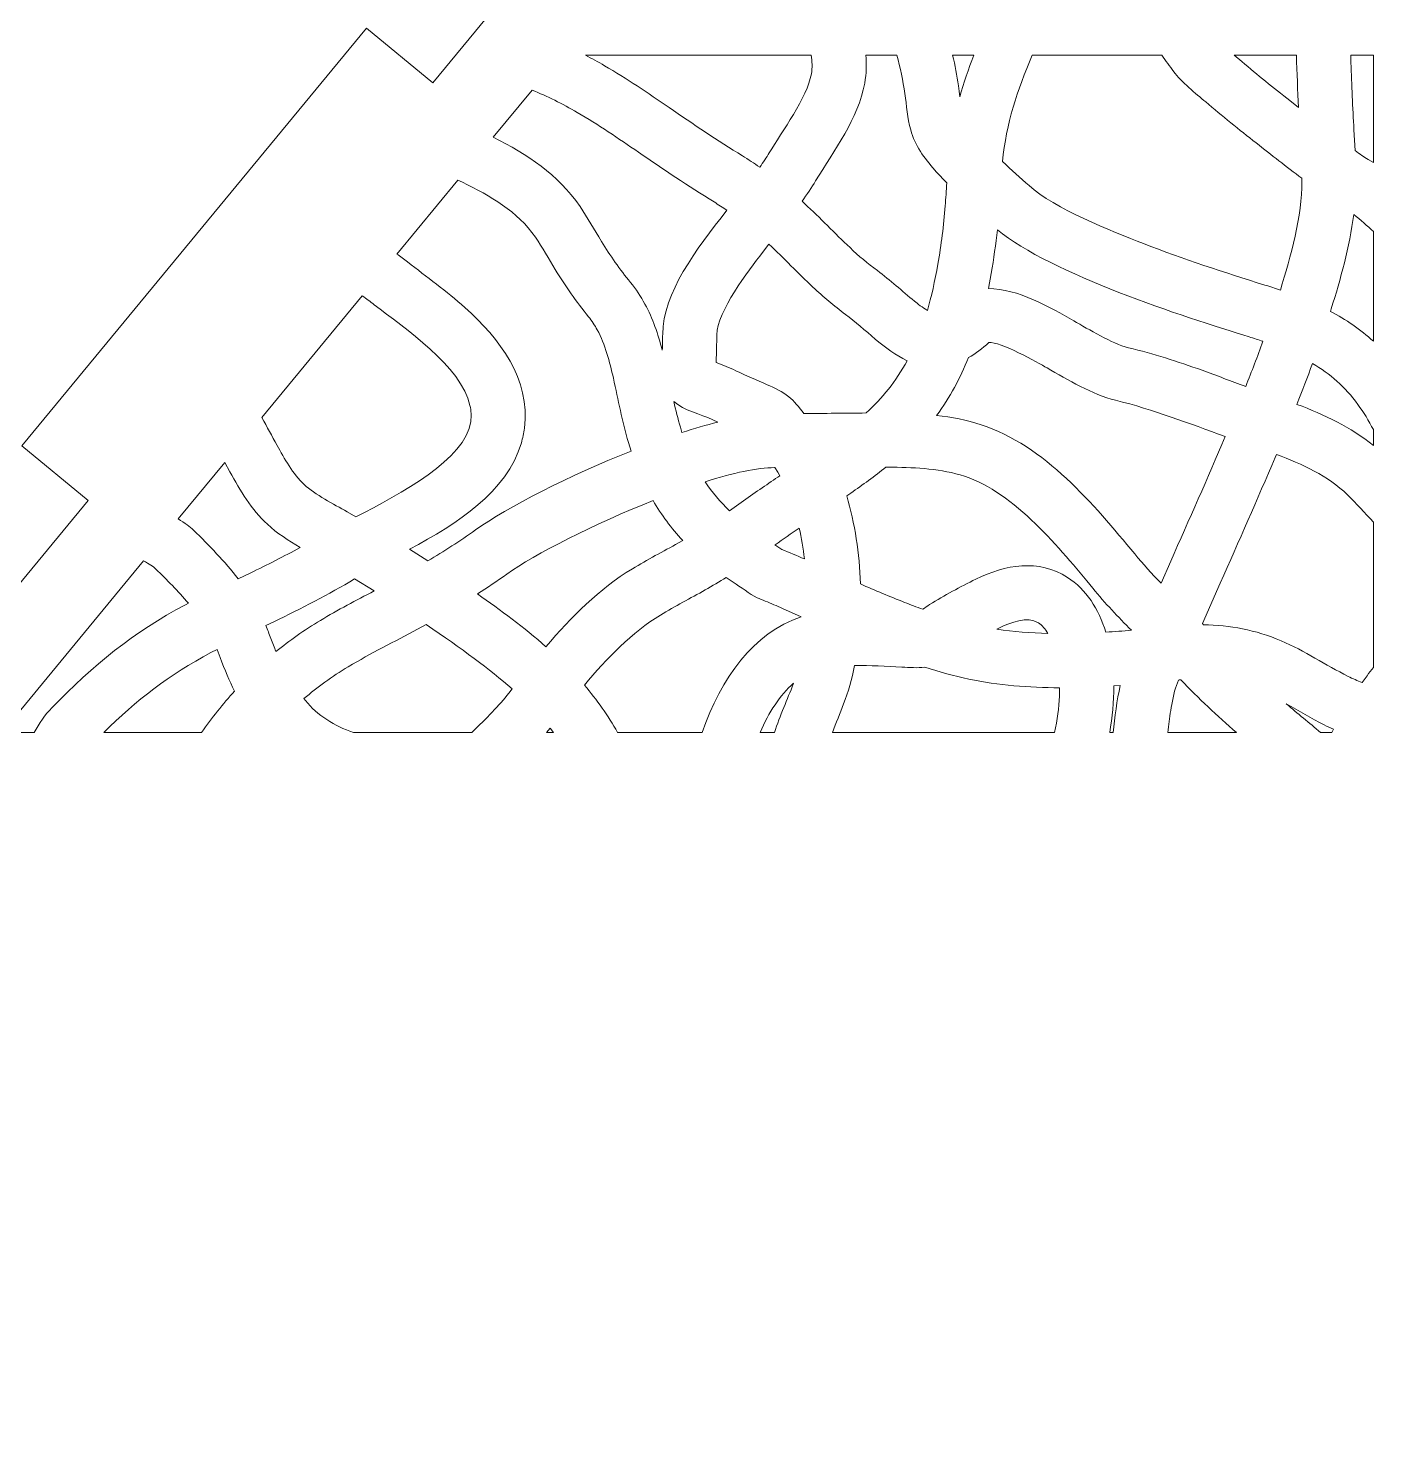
# Model space of a CAD drawing. Header units: millimetres. Extents: x -281 to 281, y -187 to 187.
# Drawn here: x -11.9 to 38.7, y 49.6 to 101.5 of the extents above; entities that cross this region are included whole.
import ezdxf

# ---------------------------------------------------------------- set-up
doc = ezdxf.new("R2010")
doc.units = ezdxf.units.MM
doc.header["$MEASUREMENT"] = 0
doc.layers.add('Camada 1', color=7, linetype='Continuous')

msp = doc.modelspace()

# ---------------------------------------------------------------- linework, layer by layer
at = {"layer": 'Camada 1', "color": 250, "lineweight": 9}
for points, knots in [([(-19.2767, 72.5051), (-19.2767, 72.5051), (-19.2767, -6.3949), (-19.2767, -6.3949), (-19.2767, -6.3949), (-19.2767, -6.3949), (-6.3823, -6.3949), (-6.3823, -6.3949), (-6.3823, -6.3949), (-6.3823, -6.3949), (-6.3823, -9.5699), (-6.3823, -9.5699), (-6.3823, -9.5699), (-6.3823, -9.5699), (6.5122, -9.5699), (6.5122, -9.5699), (6.5122, -9.5699), (6.5122, -9.5699), (6.5122, -6.3949), (6.5122, -6.3949), (6.5122, -6.3949), (6.5122, -6.3949), (19.4066, -6.3949), (19.4066, -6.3949), (19.4066, -6.3949), (19.4066, -6.3949), (19.4066, -9.5699), (19.4066, -9.5699), (19.4066, -9.5699), (19.4066, -9.5699), (32.3011, -9.5699), (32.3011, -9.5699), (32.3011, -9.5699), (32.3011, -9.5699), (32.3011, -6.3949), (32.3011, -6.3949), (32.3011, -6.3949), (32.3011, -6.3949), (45.1955, -6.3949), (45.1955, -6.3949), (45.1955, -6.3949), (45.1955, -6.3949), (45.1955, -9.5699), (45.1955, -9.5699), (45.1955, -9.5699), (45.1955, -9.5699), (58.09, -9.5699), (58.09, -9.5699), (58.09, -9.5699), (58.09, -9.5699), (58.09, -6.3949), (58.09, -6.3949), (58.09, -6.3949), (58.09, -6.3949), (70.9844, -6.3949), (70.9844, -6.3949), (70.9844, -6.3949), (70.9844, -6.3949), (70.9844, -9.5699), (70.9844, -9.5699), (70.9844, -9.5699), (70.9844, -9.5699), (83.8789, -9.5699), (83.8789, -9.5699), (83.8789, -9.5699), (83.8789, -9.5699), (83.8789, -6.3949), (83.8789, -6.3949), (83.8789, -6.3949), (83.8789, -6.3949), (96.7733, -6.3949), (96.7733, -6.3949), (96.7733, -6.3949), (96.7733, -6.3949), (96.7733, 72.5051), (96.7733, 72.5051), (96.7733, 72.5051), (96.7733, 72.5051), (87.2269, 84.075), (87.2269, 84.075), (87.2269, 84.075), (87.2269, 84.075), (89.6759, 86.0957), (89.6759, 86.0957), (89.6759, 86.0957), (89.6759, 86.0957), (76.9473, 101.5224), (76.9473, 101.5224), (76.9473, 101.5224), (76.9473, 101.5224), (74.4983, 99.5019), (74.4983, 99.5019), (74.4983, 99.5019), (74.4983, 99.5019), (61.0233, 115.8333), (61.0233, 115.8333), (61.0233, 115.8333), (61.0233, 115.8333), (63.4723, 117.854), (63.4723, 117.854), (63.4723, 117.854), (63.4723, 117.854), (50.7437, 133.2807), (50.7437, 133.2807), (50.7437, 133.2807), (50.7437, 133.2807), (48.2947, 131.2601), (48.2947, 131.2601), (48.2947, 131.2601), (48.2947, 131.2601), (38.7483, 142.8301), (38.7483, 142.8301), (38.7483, 142.8301), (38.7483, 142.8301), (29.2019, 131.2601), (29.2019, 131.2601), (29.2019, 131.2601), (29.2019, 131.2601), (26.7529, 133.2807), (26.7529, 133.2807), (26.7529, 133.2807), (26.7529, 133.2807), (14.0243, 117.854), (14.0243, 117.854), (14.0243, 117.854), (14.0243, 117.854), (16.4733, 115.8333), (16.4733, 115.8333), (16.4733, 115.8333), (16.4733, 115.8333), (2.9983, 99.5019), (2.9983, 99.5019), (2.9983, 99.5019), (2.9983, 99.5019), (0.5493, 101.5224), (0.5493, 101.5224), (0.5493, 101.5224), (0.5493, 101.5224), (-12.1793, 86.0957), (-12.1793, 86.0957), (-12.1793, 86.0957), (-12.1793, 86.0957), (-9.7303, 84.075), (-9.7303, 84.075), (-9.7303, 84.075), (-9.7303, 84.075), (-19.2767, 72.5051), (-19.2767, 72.5051)], [0, 0, 0, 0, 0.0263158, 0.0263158, 0.0263158, 0.0263158, 0.0526316, 0.0526316, 0.0526316, 0.0526316, 0.0789474, 0.0789474, 0.0789474, 0.0789474, 0.1052632, 0.1052632, 0.1052632, 0.1052632, 0.1315789, 0.1315789, 0.1315789, 0.1315789, 0.1578947, 0.1578947, 0.1578947, 0.1578947, 0.1842105, 0.1842105, 0.1842105, 0.1842105, 0.2105263, 0.2105263, 0.2105263, 0.2105263, 0.2368421, 0.2368421, 0.2368421, 0.2368421, 0.2631579, 0.2631579, 0.2631579, 0.2631579, 0.2894737, 0.2894737, 0.2894737, 0.2894737, 0.3157895, 0.3157895, 0.3157895, 0.3157895, 0.3421053, 0.3421053, 0.3421053, 0.3421053, 0.3684211, 0.3684211, 0.3684211, 0.3684211, 0.3947368, 0.3947368, 0.3947368, 0.3947368, 0.4210526, 0.4210526, 0.4210526, 0.4210526, 0.4473684, 0.4473684, 0.4473684, 0.4473684, 0.4736842, 0.4736842, 0.4736842, 0.4736842, 0.5, 0.5, 0.5, 0.5, 0.5263158, 0.5263158, 0.5263158, 0.5263158, 0.5526316, 0.5526316, 0.5526316, 0.5526316, 0.5789474, 0.5789474, 0.5789474, 0.5789474, 0.6052632, 0.6052632, 0.6052632, 0.6052632, 0.6315789, 0.6315789, 0.6315789, 0.6315789, 0.6578947, 0.6578947, 0.6578947, 0.6578947, 0.6842105, 0.6842105, 0.6842105, 0.6842105, 0.7105263, 0.7105263, 0.7105263, 0.7105263, 0.7368421, 0.7368421, 0.7368421, 0.7368421, 0.7631579, 0.7631579, 0.7631579, 0.7631579, 0.7894737, 0.7894737, 0.7894737, 0.7894737, 0.8157895, 0.8157895, 0.8157895, 0.8157895, 0.8421053, 0.8421053, 0.8421053, 0.8421053, 0.8684211, 0.8684211, 0.8684211, 0.8684211, 0.8947368, 0.8947368, 0.8947368, 0.8947368, 0.9210526, 0.9210526, 0.9210526, 0.9210526, 0.9473684, 0.9473684, 0.9473684, 0.9473684, 1, 1, 1, 1]), ([(15.0793, 96.3879), (14.8707, 96.5331), (14.6571, 96.6732), (14.4377, 96.8082), (14.4377, 96.8082), (13.5137, 97.3765), (12.6209, 97.9815), (11.7264, 98.5941), (11.7264, 98.5941), (10.9453, 99.1291), (10.163, 99.665), (9.3437, 100.1405), (9.3437, 100.1405), (9.1074, 100.2778), (8.8717, 100.4068), (8.6361, 100.5286), (8.6361, 100.5286), (8.6361, 100.5286), (16.9728, 100.5286), (16.9728, 100.5286), (16.9728, 100.5286), (17.0169, 100.3038), (17.0253, 100.0733), (16.9844, 99.8393), (16.9844, 99.8393), (16.8295, 98.9534), (15.8995, 97.7021), (15.428, 96.9202), (15.428, 96.9202), (15.3233, 96.7466), (15.2061, 96.569), (15.0793, 96.3879)], [0, 0, 0, 0, 0.1111111, 0.1111111, 0.1111111, 0.1111111, 0.2222222, 0.2222222, 0.2222222, 0.2222222, 0.3333333, 0.3333333, 0.3333333, 0.3333333, 0.4444444, 0.4444444, 0.4444444, 0.4444444, 0.5555556, 0.5555556, 0.5555556, 0.5555556, 0.6666667, 0.6666667, 0.6666667, 0.6666667, 0.7777778, 0.7777778, 0.7777778, 0.7777778, 1, 1, 1, 1]), ([(20.7934, 91.4396), (20.3314, 91.8147), (19.9066, 92.2145), (19.4228, 92.5672), (19.4228, 92.5672), (19.0665, 92.8271), (18.7343, 93.115), (18.413, 93.4167), (18.413, 93.4167), (17.8463, 93.9483), (17.3119, 94.5125), (16.7413, 95.041), (16.7413, 95.041), (16.7413, 95.041), (16.6414, 95.1327), (16.6414, 95.1327), (16.6414, 95.1327), (16.8186, 95.3811), (16.9871, 95.6325), (17.1408, 95.8874), (17.1408, 95.8874), (17.8166, 97.0084), (18.725, 98.1829), (18.9545, 99.4946), (18.9545, 99.4946), (19.0167, 99.8502), (19.027, 100.1945), (18.9944, 100.5286), (18.9944, 100.5286), (18.9944, 100.5286), (20.1386, 100.5286), (20.1386, 100.5286), (20.1386, 100.5286), (20.2664, 100.0623), (20.3706, 99.5912), (20.4397, 99.1096), (20.4397, 99.1096), (20.5035, 98.666), (20.5296, 98.2029), (20.6529, 97.7715), (20.6529, 97.7715), (20.8204, 97.185), (21.1469, 96.728), (21.548, 96.2781), (21.548, 96.2781), (21.6878, 96.1213), (21.834, 95.9663), (21.9846, 95.8128), (21.9846, 95.8128), (21.9672, 95.5281), (21.9503, 95.2436), (21.9282, 94.9593), (21.9282, 94.9593), (21.8719, 94.2368), (21.7823, 93.5244), (21.6582, 92.8102), (21.6582, 92.8102), (21.5482, 92.177), (21.4195, 91.6112), (21.2713, 91.1011), (21.2713, 91.1011), (21.0938, 91.1981), (20.9059, 91.3481), (20.7934, 91.4396)], [0, 0, 0, 0, 0.0588235, 0.0588235, 0.0588235, 0.0588235, 0.1176471, 0.1176471, 0.1176471, 0.1176471, 0.1764706, 0.1764706, 0.1764706, 0.1764706, 0.2352941, 0.2352941, 0.2352941, 0.2352941, 0.2941176, 0.2941176, 0.2941176, 0.2941176, 0.3529412, 0.3529412, 0.3529412, 0.3529412, 0.4117647, 0.4117647, 0.4117647, 0.4117647, 0.4705882, 0.4705882, 0.4705882, 0.4705882, 0.5294118, 0.5294118, 0.5294118, 0.5294118, 0.5882353, 0.5882353, 0.5882353, 0.5882353, 0.6470588, 0.6470588, 0.6470588, 0.6470588, 0.7058824, 0.7058824, 0.7058824, 0.7058824, 0.7647059, 0.7647059, 0.7647059, 0.7647059, 0.8235294, 0.8235294, 0.8235294, 0.8235294, 0.8823529, 0.8823529, 0.8823529, 0.8823529, 1, 1, 1, 1]), ([(22.4672, 98.9835), (22.4515, 99.1277), (22.4373, 99.2691), (22.4194, 99.3941), (22.4194, 99.3941), (22.3643, 99.7772), (22.2908, 100.1548), (22.2024, 100.5286), (22.2024, 100.5286), (22.2024, 100.5286), (22.984, 100.5286), (22.984, 100.5286), (22.984, 100.5286), (22.7854, 100.0115), (22.6115, 99.5019), (22.4672, 98.9835)], [0, 0, 0, 0, 0.2, 0.2, 0.2, 0.2, 0.4, 0.4, 0.4, 0.4, 0.6, 0.6, 0.6, 0.6, 1, 1, 1, 1]), ([(29.252, 93.567), (28.0659, 94.0245), (25.9627, 94.8634), (25.025, 95.7098), (25.025, 95.7098), (24.708, 95.996), (24.3739, 96.2925), (24.0468, 96.5972), (24.0468, 96.5972), (24.1845, 98.0204), (24.5889, 99.2165), (25.14, 100.5286), (25.14, 100.5286), (25.14, 100.5286), (29.9281, 100.5286), (29.9281, 100.5286), (29.9281, 100.5286), (30.0722, 100.3224), (30.2195, 100.1189), (30.369, 99.9184), (30.369, 99.9184), (30.6469, 99.5458), (31.1928, 99.1028), (31.5511, 98.7994), (31.5511, 98.7994), (32.1619, 98.2822), (32.7875, 97.7795), (33.4156, 97.2836), (33.4156, 97.2836), (33.9728, 96.8434), (34.5343, 96.4075), (35.1014, 95.9798), (35.1014, 95.9798), (35.1014, 95.9798), (35.1026, 95.8674), (35.1026, 95.8674), (35.1026, 95.8674), (35.1116, 94.605), (34.6901, 93.0655), (34.3102, 91.8512), (34.3102, 91.8512), (34.1226, 91.9152), (33.9324, 91.9763), (33.7399, 92.0351), (33.7399, 92.0351), (32.231, 92.4963), (30.7241, 92.9994), (29.252, 93.567)], [0, 0, 0, 0, 0.0769231, 0.0769231, 0.0769231, 0.0769231, 0.1538462, 0.1538462, 0.1538462, 0.1538462, 0.2307692, 0.2307692, 0.2307692, 0.2307692, 0.3076923, 0.3076923, 0.3076923, 0.3076923, 0.3846154, 0.3846154, 0.3846154, 0.3846154, 0.4615385, 0.4615385, 0.4615385, 0.4615385, 0.5384615, 0.5384615, 0.5384615, 0.5384615, 0.6153846, 0.6153846, 0.6153846, 0.6153846, 0.6923077, 0.6923077, 0.6923077, 0.6923077, 0.7692308, 0.7692308, 0.7692308, 0.7692308, 0.8461538, 0.8461538, 0.8461538, 0.8461538, 1, 1, 1, 1]), ([(34.6552, 98.853), (34.059, 99.3239), (33.4653, 99.8007), (32.8849, 100.2909), (32.8849, 100.2909), (32.8849, 100.2909), (32.5996, 100.5286), (32.5996, 100.5286), (32.5996, 100.5286), (32.5996, 100.5286), (34.9031, 100.5286), (34.9031, 100.5286), (34.9031, 100.5286), (34.9204, 99.8744), (34.9508, 99.2176), (34.9827, 98.5953), (34.9827, 98.5953), (34.9827, 98.5953), (34.6552, 98.853), (34.6552, 98.853)], [0, 0, 0, 0, 0.1666667, 0.1666667, 0.1666667, 0.1666667, 0.3333333, 0.3333333, 0.3333333, 0.3333333, 0.5, 0.5, 0.5, 0.5, 0.6666667, 0.6666667, 0.6666667, 0.6666667, 1, 1, 1, 1]), ([(37.549, 96.6797), (37.3997, 96.7641), (37.2327, 96.8796), (37.0665, 97.0018), (37.0665, 97.0018), (37.0665, 97.0018), (37.0263, 97.7719), (37.0263, 97.7719), (37.0263, 97.7719), (36.9841, 98.5979), (36.9423, 99.4239), (36.9173, 100.2506), (36.9173, 100.2506), (36.9173, 100.2506), (36.9095, 100.5286), (36.9095, 100.5286), (36.9095, 100.5286), (36.9095, 100.5286), (37.7483, 100.5286), (37.7483, 100.5286), (37.7483, 100.5286), (37.7483, 100.5286), (37.7483, 96.5625), (37.7483, 96.5625), (37.7483, 96.5625), (37.7483, 96.5625), (37.549, 96.6797), (37.549, 96.6797)], [0, 0, 0, 0, 0.125, 0.125, 0.125, 0.125, 0.25, 0.25, 0.25, 0.25, 0.375, 0.375, 0.375, 0.375, 0.5, 0.5, 0.5, 0.5, 0.625, 0.625, 0.625, 0.625, 0.75, 0.75, 0.75, 0.75, 1, 1, 1, 1]), ([(11.4778, 89.6306), (11.3224, 90.221), (11.127, 90.7965), (10.8356, 91.3346), (10.8356, 91.3346), (10.6831, 91.6163), (10.5064, 91.8833), (10.3038, 92.1316), (10.3038, 92.1316), (9.9078, 92.6167), (9.5581, 93.1156), (9.2317, 93.6494), (9.2317, 93.6494), (8.9689, 94.079), (8.7246, 94.5221), (8.4385, 94.9369), (8.4385, 94.9369), (7.6102, 96.1378), (6.5012, 96.8535), (5.2349, 97.4989), (5.2349, 97.4989), (5.2349, 97.4989), (6.6698, 99.2378), (6.6698, 99.2378), (6.6698, 99.2378), (7.2275, 99.0077), (7.7807, 98.7354), (8.3396, 98.4109), (8.3396, 98.4109), (9.115, 97.9608), (9.8569, 97.4504), (10.5963, 96.9439), (10.5963, 96.9439), (11.518, 96.3128), (12.4379, 95.6901), (13.3899, 95.1046), (13.3899, 95.1046), (13.5513, 95.0053), (13.7089, 94.9027), (13.8632, 94.797), (13.8632, 94.797), (12.7139, 93.3388), (11.5133, 91.7526), (11.4926, 90.2184), (11.4926, 90.2184), (11.4899, 90.0234), (11.4835, 89.8269), (11.4778, 89.6306)], [0, 0, 0, 0, 0.0769231, 0.0769231, 0.0769231, 0.0769231, 0.1538462, 0.1538462, 0.1538462, 0.1538462, 0.2307692, 0.2307692, 0.2307692, 0.2307692, 0.3076923, 0.3076923, 0.3076923, 0.3076923, 0.3846154, 0.3846154, 0.3846154, 0.3846154, 0.4615385, 0.4615385, 0.4615385, 0.4615385, 0.5384615, 0.5384615, 0.5384615, 0.5384615, 0.6153846, 0.6153846, 0.6153846, 0.6153846, 0.6923077, 0.6923077, 0.6923077, 0.6923077, 0.7692308, 0.7692308, 0.7692308, 0.7692308, 0.8461538, 0.8461538, 0.8461538, 0.8461538, 1, 1, 1, 1]), ([(10.3244, 85.9031), (8.0435, 84.9984), (5.7651, 83.8325), (4.5743, 82.9858), (4.5743, 82.9858), (4.0008, 82.5778), (3.4181, 82.1996), (2.8218, 81.8412), (2.8218, 81.8412), (2.8218, 81.8412), (2.1423, 82.2747), (2.1423, 82.2747), (2.1423, 82.2747), (3.9069, 83.2276), (5.7348, 84.3728), (6.272, 86.2055), (6.272, 86.2055), (6.3236, 86.3814), (6.3614, 86.5611), (6.3847, 86.7428), (6.3847, 86.7428), (6.6182, 88.5674), (5.4688, 90.0527), (4.1869, 91.2027), (4.1869, 91.2027), (3.5083, 91.8113), (2.7806, 92.3349), (2.0621, 92.8914), (2.0621, 92.8914), (1.934, 92.9906), (1.8043, 93.0878), (1.6731, 93.1821), (1.6731, 93.1821), (1.6731, 93.1821), (3.9288, 95.9157), (3.9288, 95.9157), (3.9288, 95.9157), (3.9288, 95.9157), (4.0927, 95.8346), (4.0927, 95.8346), (4.0927, 95.8346), (5.1247, 95.3229), (6.1255, 94.7679), (6.792, 93.8014), (6.792, 93.8014), (7.0555, 93.4193), (7.283, 93.0025), (7.5255, 92.6059), (7.5255, 92.6059), (7.8991, 91.995), (8.3013, 91.4219), (8.7546, 90.8667), (8.7546, 90.8667), (8.8777, 90.7159), (8.9843, 90.5533), (9.0769, 90.3822), (9.0769, 90.3822), (9.3727, 89.836), (9.5354, 89.1942), (9.6708, 88.5913), (9.6708, 88.5913), (9.8496, 87.7953), (9.9958, 87.001), (10.2271, 86.2165), (10.2271, 86.2165), (10.2271, 86.2165), (10.3244, 85.9031), (10.3244, 85.9031)], [0, 0, 0, 0, 0.0555556, 0.0555556, 0.0555556, 0.0555556, 0.1111111, 0.1111111, 0.1111111, 0.1111111, 0.1666667, 0.1666667, 0.1666667, 0.1666667, 0.2222222, 0.2222222, 0.2222222, 0.2222222, 0.2777778, 0.2777778, 0.2777778, 0.2777778, 0.3333333, 0.3333333, 0.3333333, 0.3333333, 0.3888889, 0.3888889, 0.3888889, 0.3888889, 0.4444444, 0.4444444, 0.4444444, 0.4444444, 0.5, 0.5, 0.5, 0.5, 0.5555556, 0.5555556, 0.5555556, 0.5555556, 0.6111111, 0.6111111, 0.6111111, 0.6111111, 0.6666667, 0.6666667, 0.6666667, 0.6666667, 0.7222222, 0.7222222, 0.7222222, 0.7222222, 0.7777778, 0.7777778, 0.7777778, 0.7777778, 0.8333333, 0.8333333, 0.8333333, 0.8333333, 0.8888889, 0.8888889, 0.8888889, 0.8888889, 1, 1, 1, 1]), ([(37.7483, 89.9599), (37.2618, 90.3966), (36.7293, 90.7574), (36.1589, 91.0636), (36.1589, 91.0636), (36.1589, 91.0636), (36.1901, 91.1621), (36.1901, 91.1621), (36.1901, 91.1621), (36.5268, 92.2302), (36.8682, 93.4553), (37.0205, 94.6372), (37.0205, 94.6372), (37.2716, 94.4468), (37.5215, 94.2239), (37.7483, 94.0141), (37.7483, 94.0141), (37.7483, 94.0141), (37.7483, 89.9599), (37.7483, 89.9599)], [0, 0, 0, 0, 0.1666667, 0.1666667, 0.1666667, 0.1666667, 0.3333333, 0.3333333, 0.3333333, 0.3333333, 0.5, 0.5, 0.5, 0.5, 0.6666667, 0.6666667, 0.6666667, 0.6666667, 1, 1, 1, 1]), ([(26.6746, 90.7136), (25.815, 91.1997), (24.6141, 91.9146), (23.5234, 91.9037), (23.5234, 91.9037), (23.5234, 91.9037), (23.6288, 92.468), (23.6288, 92.468), (23.6288, 92.468), (23.7219, 93.0043), (23.7972, 93.5401), (23.8551, 94.079), (23.8551, 94.079), (25.8474, 92.4429), (30.7287, 90.8641), (33.1553, 90.1226), (33.1553, 90.1226), (33.3276, 90.0699), (33.4984, 90.0152), (33.6672, 89.9581), (33.6672, 89.9581), (33.4638, 89.3997), (33.2504, 88.8442), (33.0306, 88.2918), (33.0306, 88.2918), (32.4911, 88.487), (31.9548, 88.6898), (31.4145, 88.8859), (31.4145, 88.8859), (30.5152, 89.2124), (29.6243, 89.4924), (28.6946, 89.7215), (28.6946, 89.7215), (28.0849, 89.8717), (27.2292, 90.4002), (26.6746, 90.7136)], [0, 0, 0, 0, 0.1, 0.1, 0.1, 0.1, 0.2, 0.2, 0.2, 0.2, 0.3, 0.3, 0.3, 0.3, 0.4, 0.4, 0.4, 0.4, 0.5, 0.5, 0.5, 0.5, 0.6, 0.6, 0.6, 0.6, 0.7, 0.7, 0.7, 0.7, 0.8, 0.8, 0.8, 0.8, 1, 1, 1, 1]), ([(19.0064, 87.3081), (18.241, 87.3057), (17.4749, 87.2923), (16.7088, 87.2877), (16.7088, 87.2877), (16.5326, 87.5286), (16.3455, 87.7483), (16.1502, 87.9043), (16.1502, 87.9043), (15.9054, 88.0998), (15.6347, 88.2275), (15.3502, 88.353), (15.3502, 88.353), (14.9643, 88.523), (14.5804, 88.6882), (14.1988, 88.8685), (14.1988, 88.8685), (13.9598, 88.9814), (13.7178, 89.0806), (13.4688, 89.1685), (13.4688, 89.1685), (13.4688, 89.1685), (13.4702, 89.2202), (13.4702, 89.2202), (13.4702, 89.2202), (13.4776, 89.544), (13.488, 89.8674), (13.4924, 90.1915), (13.4924, 90.1915), (13.5042, 91.0654), (14.6605, 92.5648), (15.1795, 93.2378), (15.1795, 93.2378), (15.1795, 93.2378), (15.4165, 93.5419), (15.4165, 93.5419), (15.4165, 93.5419), (15.9708, 93.0257), (16.4922, 92.4763), (17.0445, 91.9581), (17.0445, 91.9581), (17.4262, 91.6), (17.8212, 91.2598), (18.2444, 90.9512), (18.2444, 90.9512), (18.9776, 90.4166), (19.6785, 89.629), (20.5266, 89.2409), (20.5266, 89.2409), (20.1079, 88.4686), (19.6033, 87.8584), (19.0064, 87.3081)], [0, 0, 0, 0, 0.0714286, 0.0714286, 0.0714286, 0.0714286, 0.1428571, 0.1428571, 0.1428571, 0.1428571, 0.2142857, 0.2142857, 0.2142857, 0.2142857, 0.2857143, 0.2857143, 0.2857143, 0.2857143, 0.3571429, 0.3571429, 0.3571429, 0.3571429, 0.4285714, 0.4285714, 0.4285714, 0.4285714, 0.5, 0.5, 0.5, 0.5, 0.5714286, 0.5714286, 0.5714286, 0.5714286, 0.6428571, 0.6428571, 0.6428571, 0.6428571, 0.7142857, 0.7142857, 0.7142857, 0.7142857, 0.7857143, 0.7857143, 0.7857143, 0.7857143, 0.8571429, 0.8571429, 0.8571429, 0.8571429, 1, 1, 1, 1]), ([(0.1625, 83.4715), (0.1625, 83.4715), (-0.1676, 83.6614), (-0.1676, 83.6614), (-0.1676, 83.6614), (-0.6568, 83.9408), (-1.3418, 84.2885), (-1.756, 84.6689), (-1.756, 84.6689), (-2.1578, 85.0378), (-2.4869, 85.6422), (-2.7494, 86.1132), (-2.7494, 86.1132), (-2.9393, 86.4539), (-3.1266, 86.796), (-3.3126, 87.1393), (-3.3126, 87.1393), (-3.3126, 87.1393), (0.397, 91.6355), (0.397, 91.6355), (0.397, 91.6355), (0.5467, 91.5307), (0.6934, 91.4217), (0.8373, 91.3103), (0.8373, 91.3103), (1.9477, 90.4503), (4.0614, 89.0286), (4.3745, 87.5792), (4.3745, 87.5792), (4.4161, 87.3863), (4.426, 87.1926), (4.4009, 86.9966), (4.4009, 86.9966), (4.2205, 85.587), (1.8064, 84.3252), (0.1625, 83.4715)], [0, 0, 0, 0, 0.1, 0.1, 0.1, 0.1, 0.2, 0.2, 0.2, 0.2, 0.3, 0.3, 0.3, 0.3, 0.4, 0.4, 0.4, 0.4, 0.5, 0.5, 0.5, 0.5, 0.6, 0.6, 0.6, 0.6, 0.7, 0.7, 0.7, 0.7, 0.8, 0.8, 0.8, 0.8, 1, 1, 1, 1]), ([(28.9284, 82.1012), (27.4243, 83.9306), (25.5874, 86.1136), (23.261, 86.8747), (23.261, 86.8747), (22.7209, 87.0516), (22.1679, 87.1558), (21.6089, 87.2175), (21.6089, 87.2175), (22.1016, 87.8869), (22.4841, 88.6003), (22.7868, 89.3526), (22.7868, 89.3526), (23.0545, 89.5033), (23.305, 89.6944), (23.5373, 89.908), (23.5373, 89.908), (23.9527, 89.9654), (25.3488, 89.1658), (25.6902, 88.9726), (25.6902, 88.9726), (26.4539, 88.5408), (27.3649, 87.9894), (28.216, 87.7797), (28.216, 87.7797), (29.635, 87.4298), (30.9284, 86.9235), (32.2699, 86.439), (32.2699, 86.439), (31.6205, 84.8957), (30.9394, 83.3663), (30.2611, 81.8356), (30.2611, 81.8356), (30.2611, 81.8356), (29.9002, 81.0214), (29.9002, 81.0214), (29.9002, 81.0214), (29.5647, 81.3644), (29.2449, 81.7162), (28.9284, 82.1012)], [0, 0, 0, 0, 0.0909091, 0.0909091, 0.0909091, 0.0909091, 0.1818182, 0.1818182, 0.1818182, 0.1818182, 0.2727273, 0.2727273, 0.2727273, 0.2727273, 0.3636364, 0.3636364, 0.3636364, 0.3636364, 0.4545455, 0.4545455, 0.4545455, 0.4545455, 0.5454545, 0.5454545, 0.5454545, 0.5454545, 0.6363636, 0.6363636, 0.6363636, 0.6363636, 0.7272727, 0.7272727, 0.7272727, 0.7272727, 0.8181818, 0.8181818, 0.8181818, 0.8181818, 1, 1, 1, 1]), ([(37.7483, 86.1045), (36.9041, 86.792), (35.934, 87.2469), (34.9187, 87.6276), (34.9187, 87.6276), (35.1177, 88.1295), (35.3115, 88.6339), (35.4976, 89.1405), (35.4976, 89.1405), (36.1338, 88.7585), (36.7027, 88.2741), (37.1702, 87.6279), (37.1702, 87.6279), (37.3822, 87.3347), (37.5721, 87.0189), (37.7483, 86.693), (37.7483, 86.693), (37.7483, 86.693), (37.7483, 86.1045), (37.7483, 86.1045)], [0, 0, 0, 0, 0.1666667, 0.1666667, 0.1666667, 0.1666667, 0.3333333, 0.3333333, 0.3333333, 0.3333333, 0.5, 0.5, 0.5, 0.5, 0.6666667, 0.6666667, 0.6666667, 0.6666667, 1, 1, 1, 1]), ([(13.5335, 86.9719), (13.1106, 86.8649), (12.6647, 86.7342), (12.2058, 86.5852), (12.2058, 86.5852), (12.2058, 86.5852), (12.1454, 86.7823), (12.1454, 86.7823), (12.1454, 86.7823), (12.0532, 87.0952), (11.9754, 87.4141), (11.9032, 87.7358), (11.9032, 87.7358), (12.276, 87.3937), (12.886, 87.2767), (13.3444, 87.0601), (13.3444, 87.0601), (13.3444, 87.0601), (13.5335, 86.9719), (13.5335, 86.9719)], [0, 0, 0, 0, 0.1666667, 0.1666667, 0.1666667, 0.1666667, 0.3333333, 0.3333333, 0.3333333, 0.3333333, 0.5, 0.5, 0.5, 0.5, 0.6666667, 0.6666667, 0.6666667, 0.6666667, 1, 1, 1, 1]), ([(34.3337, 78.894), (33.3889, 79.2919), (32.4481, 79.475), (31.4667, 79.4874), (31.4667, 79.4874), (31.4667, 79.4874), (31.4275, 79.5276), (31.4275, 79.5276), (31.4275, 79.5276), (31.4275, 79.5276), (32.0897, 81.0254), (32.0897, 81.0254), (32.0897, 81.0254), (32.7731, 82.5679), (33.4593, 84.109), (34.1138, 85.6643), (34.1138, 85.6643), (34.1138, 85.6643), (34.1613, 85.7773), (34.1613, 85.7773), (34.1613, 85.7773), (35.1142, 85.4248), (36.0663, 84.9841), (36.7852, 84.2874), (36.7852, 84.2874), (37.1172, 83.9657), (37.426, 83.6134), (37.7483, 83.2792), (37.7483, 83.2792), (37.7483, 83.2792), (37.7483, 77.9004), (37.7483, 77.9004), (37.7483, 77.9004), (37.6675, 77.8047), (37.5883, 77.7055), (37.51, 77.6029), (37.51, 77.6029), (37.51, 77.6029), (37.3267, 77.3547), (37.3267, 77.3547), (37.3267, 77.3547), (37.1552, 77.4184), (36.9854, 77.4935), (36.814, 77.5782), (36.814, 77.5782), (35.9669, 77.9971), (35.219, 78.5211), (34.3337, 78.894)], [0, 0, 0, 0, 0.0769231, 0.0769231, 0.0769231, 0.0769231, 0.1538462, 0.1538462, 0.1538462, 0.1538462, 0.2307692, 0.2307692, 0.2307692, 0.2307692, 0.3076923, 0.3076923, 0.3076923, 0.3076923, 0.3846154, 0.3846154, 0.3846154, 0.3846154, 0.4615385, 0.4615385, 0.4615385, 0.4615385, 0.5384615, 0.5384615, 0.5384615, 0.5384615, 0.6153846, 0.6153846, 0.6153846, 0.6153846, 0.6923077, 0.6923077, 0.6923077, 0.6923077, 0.7692308, 0.7692308, 0.7692308, 0.7692308, 0.8461538, 0.8461538, 0.8461538, 0.8461538, 1, 1, 1, 1]), ([(-1.8926, 82.3418), (-2.5005, 82.0122), (-3.1161, 81.6989), (-3.7411, 81.3957), (-3.7411, 81.3957), (-3.7411, 81.3957), (-4.1892, 81.18), (-4.1892, 81.18), (-4.1892, 81.18), (-4.6839, 81.8217), (-5.2636, 82.4216), (-5.833, 82.9752), (-5.833, 82.9752), (-5.9672, 83.1057), (-6.1596, 83.2466), (-6.4017, 83.3955), (-6.4017, 83.3955), (-6.4017, 83.3955), (-4.6838, 85.4775), (-4.6838, 85.4775), (-4.6838, 85.4775), (-4.6838, 85.4775), (-4.4964, 85.1394), (-4.4964, 85.1394), (-4.4964, 85.1394), (-4.1095, 84.4455), (-3.6996, 83.7383), (-3.1089, 83.1957), (-3.1089, 83.1957), (-2.7533, 82.8692), (-2.3257, 82.595), (-1.8926, 82.3418)], [0, 0, 0, 0, 0.1111111, 0.1111111, 0.1111111, 0.1111111, 0.2222222, 0.2222222, 0.2222222, 0.2222222, 0.3333333, 0.3333333, 0.3333333, 0.3333333, 0.4444444, 0.4444444, 0.4444444, 0.4444444, 0.5555556, 0.5555556, 0.5555556, 0.5555556, 0.6666667, 0.6666667, 0.6666667, 0.6666667, 0.7777778, 0.7777778, 0.7777778, 0.7777778, 1, 1, 1, 1]), ([(13.9585, 83.6962), (13.6146, 84.0258), (13.3169, 84.3794), (13.0595, 84.7663), (13.0595, 84.7663), (14.0848, 85.092), (14.9944, 85.2955), (15.6212, 85.2893), (15.6212, 85.2893), (15.6212, 85.2893), (15.6332, 85.2892), (15.6332, 85.2892), (15.6332, 85.2892), (15.6332, 85.2892), (15.7404, 85.1208), (15.7404, 85.1208), (15.7404, 85.1208), (15.7404, 85.1208), (15.8226, 84.9906), (15.8226, 84.9906), (15.8226, 84.9906), (15.3982, 84.705), (14.9501, 84.3986), (14.4775, 84.0601), (14.4775, 84.0601), (14.4775, 84.0601), (13.9585, 83.6962), (13.9585, 83.6962)], [0, 0, 0, 0, 0.125, 0.125, 0.125, 0.125, 0.25, 0.25, 0.25, 0.25, 0.375, 0.375, 0.375, 0.375, 0.5, 0.5, 0.5, 0.5, 0.625, 0.625, 0.625, 0.625, 0.75, 0.75, 0.75, 0.75, 1, 1, 1, 1]), ([(26.4467, 81.2365), (25.3789, 81.9198), (24.141, 81.705), (23.0639, 81.1705), (23.0639, 81.1705), (22.482, 80.8818), (21.9002, 80.5752), (21.3501, 80.2288), (21.3501, 80.2288), (21.2699, 80.1784), (21.1834, 80.1176), (21.0963, 80.0575), (21.0963, 80.0575), (20.8732, 80.1387), (20.6513, 80.2237), (20.4301, 80.311), (20.4301, 80.311), (19.8836, 80.5269), (19.3405, 80.7562), (18.7997, 80.9918), (18.7997, 80.9918), (18.7598, 82.1131), (18.5917, 83.2412), (18.2924, 84.2461), (18.2924, 84.2461), (18.2924, 84.2461), (18.4426, 84.3496), (18.4426, 84.3496), (18.4426, 84.3496), (18.8848, 84.6556), (19.3211, 84.9701), (19.7391, 85.3067), (19.7391, 85.3067), (19.7391, 85.3067), (19.9922, 85.3038), (19.9922, 85.3038), (19.9922, 85.3038), (20.8679, 85.2913), (21.8007, 85.2483), (22.639, 84.9739), (22.639, 84.9739), (24.4889, 84.3687), (26.1939, 82.2781), (27.3834, 80.8311), (27.3834, 80.8311), (27.8418, 80.2735), (28.3083, 79.7754), (28.8111, 79.2818), (28.8111, 79.2818), (28.4964, 79.2546), (28.1796, 79.2303), (27.8618, 79.2103), (27.8618, 79.2103), (27.5966, 80.0642), (27.1397, 80.7931), (26.4467, 81.2365)], [0, 0, 0, 0, 0.0666667, 0.0666667, 0.0666667, 0.0666667, 0.1333333, 0.1333333, 0.1333333, 0.1333333, 0.2, 0.2, 0.2, 0.2, 0.2666667, 0.2666667, 0.2666667, 0.2666667, 0.3333333, 0.3333333, 0.3333333, 0.3333333, 0.4, 0.4, 0.4, 0.4, 0.4666667, 0.4666667, 0.4666667, 0.4666667, 0.5333333, 0.5333333, 0.5333333, 0.5333333, 0.6, 0.6, 0.6, 0.6, 0.6666667, 0.6666667, 0.6666667, 0.6666667, 0.7333333, 0.7333333, 0.7333333, 0.7333333, 0.8, 0.8, 0.8, 0.8, 0.8666667, 0.8666667, 0.8666667, 0.8666667, 1, 1, 1, 1]), ([(12.0747, 82.5111), (11.5097, 82.1888), (10.927, 81.8912), (10.3717, 81.5533), (10.3717, 81.5533), (9.1518, 80.811), (8.1196, 79.7758), (7.1821, 78.6727), (7.1821, 78.6727), (6.3763, 79.3837), (5.5047, 80.0269), (4.6468, 80.6212), (4.6468, 80.6212), (5.013, 80.8566), (5.3749, 81.1008), (5.7333, 81.3558), (5.7333, 81.3558), (6.764, 82.0888), (8.9804, 83.2127), (11.1363, 84.0719), (11.1363, 84.0719), (11.4472, 83.5393), (11.8103, 83.0518), (12.2308, 82.6008), (12.2308, 82.6008), (12.2308, 82.6008), (12.0747, 82.5111), (12.0747, 82.5111)], [0, 0, 0, 0, 0.125, 0.125, 0.125, 0.125, 0.25, 0.25, 0.25, 0.25, 0.375, 0.375, 0.375, 0.375, 0.5, 0.5, 0.5, 0.5, 0.625, 0.625, 0.625, 0.625, 0.75, 0.75, 0.75, 0.75, 1, 1, 1, 1]), ([(16.7261, 81.9156), (16.4464, 82.0406), (16.1688, 82.1502), (15.889, 82.269), (15.889, 82.269), (15.889, 82.269), (15.6392, 82.4321), (15.6392, 82.4321), (15.6392, 82.4321), (15.6392, 82.4321), (15.6421, 82.4342), (15.6421, 82.4342), (15.6421, 82.4342), (15.9385, 82.6465), (16.2378, 82.8539), (16.5385, 83.059), (16.5385, 83.059), (16.6196, 82.6914), (16.682, 82.3071), (16.7261, 81.9156)], [0, 0, 0, 0, 0.1666667, 0.1666667, 0.1666667, 0.1666667, 0.3333333, 0.3333333, 0.3333333, 0.3333333, 0.5, 0.5, 0.5, 0.5, 0.6666667, 0.6666667, 0.6666667, 0.6666667, 1, 1, 1, 1]), ([(-6.0293, 80.2777), (-6.0293, 80.2777), (-6.1284, 80.2257), (-6.1284, 80.2257), (-6.1284, 80.2257), (-8.0629, 79.2038), (-9.5415, 77.988), (-11.0659, 76.4213), (-11.0659, 76.4213), (-11.3246, 76.1555), (-11.5406, 75.8455), (-11.7183, 75.505), (-11.7183, 75.505), (-11.7183, 75.505), (-12.9121, 75.505), (-12.9121, 75.505), (-12.9121, 75.505), (-12.9121, 75.505), (-7.6804, 81.8458), (-7.6804, 81.8458), (-7.6804, 81.8458), (-7.4808, 81.7357), (-7.3197, 81.6312), (-7.2274, 81.5415), (-7.2274, 81.5415), (-6.8258, 81.151), (-6.4057, 80.7258), (-6.0293, 80.2777)], [0, 0, 0, 0, 0.125, 0.125, 0.125, 0.125, 0.25, 0.25, 0.25, 0.25, 0.375, 0.375, 0.375, 0.375, 0.5, 0.5, 0.5, 0.5, 0.625, 0.625, 0.625, 0.625, 0.75, 0.75, 0.75, 0.75, 1, 1, 1, 1]), ([(0.8336, 80.7344), (0.1658, 80.3829), (-0.5046, 80.0346), (-1.1511, 79.6468), (-1.1511, 79.6468), (-1.7504, 79.2871), (-2.2934, 78.9049), (-2.794, 78.4965), (-2.794, 78.4965), (-2.8559, 78.6455), (-2.9174, 78.8037), (-2.9808, 78.9751), (-2.9808, 78.9751), (-3.0418, 79.14), (-3.1036, 79.298), (-3.1684, 79.4515), (-3.1684, 79.4515), (-3.1684, 79.4515), (-2.8682, 79.5961), (-2.8682, 79.5961), (-2.8682, 79.5961), (-1.8527, 80.0889), (-0.861, 80.6074), (0.1142, 81.1759), (0.1142, 81.1759), (0.1142, 81.1759), (0.8336, 80.7344), (0.8336, 80.7344)], [0, 0, 0, 0, 0.125, 0.125, 0.125, 0.125, 0.25, 0.25, 0.25, 0.25, 0.375, 0.375, 0.375, 0.375, 0.5, 0.5, 0.5, 0.5, 0.625, 0.625, 0.625, 0.625, 0.75, 0.75, 0.75, 0.75, 1, 1, 1, 1]), ([(12.947, 75.505), (12.947, 75.505), (9.8221, 75.505), (9.8221, 75.505), (9.8221, 75.505), (9.4839, 76.128), (9.0678, 76.7089), (8.5986, 77.2532), (8.5986, 77.2532), (9.4322, 78.2475), (10.361, 79.2055), (11.4115, 79.8448), (11.4115, 79.8448), (11.9495, 80.1724), (12.5176, 80.4612), (13.0656, 80.7737), (13.0656, 80.7737), (13.3264, 80.9225), (13.5838, 81.0754), (13.8384, 81.232), (13.8384, 81.232), (13.8384, 81.232), (14.1016, 81.0565), (14.1016, 81.0565), (14.1016, 81.0565), (14.3631, 80.8868), (14.7084, 80.6231), (14.9827, 80.4846), (14.9827, 80.4846), (15.0802, 80.4356), (15.1824, 80.3989), (15.2836, 80.3585), (15.2836, 80.3585), (15.4981, 80.2728), (15.7103, 80.1792), (15.921, 80.0848), (15.921, 80.0848), (15.921, 80.0848), (16.6141, 79.7726), (16.6141, 79.7726), (16.6141, 79.7726), (14.8183, 79.1939), (13.6688, 77.5061), (12.947, 75.505)], [0, 0, 0, 0, 0.0833333, 0.0833333, 0.0833333, 0.0833333, 0.1666667, 0.1666667, 0.1666667, 0.1666667, 0.25, 0.25, 0.25, 0.25, 0.3333333, 0.3333333, 0.3333333, 0.3333333, 0.4166667, 0.4166667, 0.4166667, 0.4166667, 0.5, 0.5, 0.5, 0.5, 0.5833333, 0.5833333, 0.5833333, 0.5833333, 0.6666667, 0.6666667, 0.6666667, 0.6666667, 0.75, 0.75, 0.75, 0.75, 0.8333333, 0.8333333, 0.8333333, 0.8333333, 1, 1, 1, 1]), ([(4.445, 75.505), (4.445, 75.505), (0.0663, 75.505), (0.0663, 75.505), (0.0663, 75.505), (-0.6237, 75.7304), (-1.2809, 76.1558), (-1.6999, 76.6806), (-1.6999, 76.6806), (-1.6999, 76.6806), (-1.7584, 76.7544), (-1.7584, 76.7544), (-1.7584, 76.7544), (-1.2681, 77.1764), (-0.7294, 77.5672), (-0.122, 77.9318), (-0.122, 77.9318), (0.7086, 78.4302), (1.5853, 78.8619), (2.4378, 79.3223), (2.4378, 79.3223), (2.4378, 79.3223), (2.7503, 79.4929), (2.7503, 79.4929), (2.7503, 79.4929), (2.7503, 79.4929), (2.7545, 79.4902), (2.7545, 79.4902), (2.7545, 79.4902), (4.068, 78.6074), (5.1062, 77.8363), (5.9265, 77.1128), (5.9265, 77.1128), (5.9265, 77.1128), (5.8033, 76.9541), (5.8033, 76.9541), (5.8033, 76.9541), (5.4591, 76.5109), (4.9849, 76.0237), (4.445, 75.505)], [0, 0, 0, 0, 0.0909091, 0.0909091, 0.0909091, 0.0909091, 0.1818182, 0.1818182, 0.1818182, 0.1818182, 0.2727273, 0.2727273, 0.2727273, 0.2727273, 0.3636364, 0.3636364, 0.3636364, 0.3636364, 0.4545455, 0.4545455, 0.4545455, 0.4545455, 0.5454545, 0.5454545, 0.5454545, 0.5454545, 0.6363636, 0.6363636, 0.6363636, 0.6363636, 0.7272727, 0.7272727, 0.7272727, 0.7272727, 0.8181818, 0.8181818, 0.8181818, 0.8181818, 1, 1, 1, 1]), ([(25.7247, 79.162), (25.0884, 79.1785), (24.4572, 79.2277), (23.8396, 79.3226), (23.8396, 79.3226), (23.8396, 79.3226), (23.9529, 79.379), (23.9529, 79.379), (23.9529, 79.379), (24.3362, 79.5691), (24.9603, 79.8133), (25.3688, 79.552), (25.3688, 79.552), (25.5104, 79.4613), (25.6278, 79.3262), (25.7247, 79.162)], [0, 0, 0, 0, 0.2, 0.2, 0.2, 0.2, 0.4, 0.4, 0.4, 0.4, 0.6, 0.6, 0.6, 0.6, 1, 1, 1, 1]), ([(-4.3218, 77.0367), (-4.7524, 76.5583), (-5.155, 76.049), (-5.5443, 75.505), (-5.5443, 75.505), (-5.5443, 75.505), (-9.1563, 75.505), (-9.1563, 75.505), (-9.1563, 75.505), (-7.9457, 76.6922), (-6.7392, 77.6412), (-5.1943, 78.4572), (-5.1943, 78.4572), (-5.1943, 78.4572), (-4.9696, 78.5742), (-4.9696, 78.5742), (-4.9696, 78.5742), (-4.9696, 78.5742), (-4.8564, 78.2807), (-4.8564, 78.2807), (-4.8564, 78.2807), (-4.683, 77.8123), (-4.514, 77.4123), (-4.3218, 77.0367)], [0, 0, 0, 0, 0.1428571, 0.1428571, 0.1428571, 0.1428571, 0.2857143, 0.2857143, 0.2857143, 0.2857143, 0.4285714, 0.4285714, 0.4285714, 0.4285714, 0.5714286, 0.5714286, 0.5714286, 0.5714286, 0.7142857, 0.7142857, 0.7142857, 0.7142857, 1, 1, 1, 1]), ([(25.9623, 75.505), (25.9623, 75.505), (17.7604, 75.505), (17.7604, 75.505), (17.7604, 75.505), (17.8976, 75.8574), (18.0396, 76.2085), (18.1771, 76.5596), (18.1771, 76.5596), (18.3449, 76.9879), (18.4796, 77.4686), (18.5808, 77.9834), (18.5808, 77.9834), (19.1641, 77.9766), (19.7454, 77.9583), (20.3292, 77.9235), (20.3292, 77.9235), (20.611, 77.9068), (20.8928, 77.88), (21.1701, 77.9161), (21.1701, 77.9161), (21.7137, 77.742), (22.2583, 77.5928), (22.801, 77.4789), (22.801, 77.4789), (23.8977, 77.2485), (25.0218, 77.1606), (26.1511, 77.157), (26.1511, 77.157), (26.1528, 77.0415), (26.1513, 76.9352), (26.1476, 76.8419), (26.1476, 76.8419), (26.1311, 76.4285), (26.0733, 75.9557), (25.9623, 75.505)], [0, 0, 0, 0, 0.1, 0.1, 0.1, 0.1, 0.2, 0.2, 0.2, 0.2, 0.3, 0.3, 0.3, 0.3, 0.4, 0.4, 0.4, 0.4, 0.5, 0.5, 0.5, 0.5, 0.6, 0.6, 0.6, 0.6, 0.7, 0.7, 0.7, 0.7, 0.8, 0.8, 0.8, 0.8, 1, 1, 1, 1]), ([(30.4717, 77.2453), (30.4717, 77.2453), (30.5498, 77.4426), (30.5498, 77.4426), (30.5498, 77.4426), (30.5498, 77.4426), (30.571, 77.4449), (30.571, 77.4449), (30.571, 77.4449), (30.571, 77.4449), (30.6332, 77.4511), (30.6332, 77.4511), (30.6332, 77.4511), (31.2871, 76.7558), (31.9767, 76.1207), (32.6885, 75.505), (32.6885, 75.505), (32.6885, 75.505), (30.1526, 75.505), (30.1526, 75.505), (30.1526, 75.505), (30.1826, 75.7755), (30.2177, 76.0455), (30.2601, 76.3129), (30.2601, 76.3129), (30.3051, 76.5967), (30.3665, 76.9774), (30.4717, 77.2453)], [0, 0, 0, 0, 0.125, 0.125, 0.125, 0.125, 0.25, 0.25, 0.25, 0.25, 0.375, 0.375, 0.375, 0.375, 0.5, 0.5, 0.5, 0.5, 0.625, 0.625, 0.625, 0.625, 0.75, 0.75, 0.75, 0.75, 1, 1, 1, 1]), ([(15.0879, 75.505), (15.4156, 76.2474), (15.8236, 76.8854), (16.3301, 77.3284), (16.3301, 77.3284), (16.3301, 77.3284), (16.3149, 77.289), (16.3149, 77.289), (16.3149, 77.289), (16.1022, 76.746), (15.8293, 76.1211), (15.6175, 75.505), (15.6175, 75.505), (15.6175, 75.505), (15.0879, 75.505), (15.0879, 75.505)], [0, 0, 0, 0, 0.2, 0.2, 0.2, 0.2, 0.4, 0.4, 0.4, 0.4, 0.6, 0.6, 0.6, 0.6, 1, 1, 1, 1]), ([(28.0044, 75.505), (28.1071, 76.0573), (28.1602, 76.6436), (28.1531, 77.2265), (28.1531, 77.2265), (28.1531, 77.2265), (28.3938, 77.2432), (28.3938, 77.2432), (28.3938, 77.2432), (28.2699, 76.6928), (28.193, 76.068), (28.1388, 75.505), (28.1388, 75.505), (28.1388, 75.505), (28.0044, 75.505), (28.0044, 75.505)], [0, 0, 0, 0, 0.2, 0.2, 0.2, 0.2, 0.4, 0.4, 0.4, 0.4, 0.6, 0.6, 0.6, 0.6, 1, 1, 1, 1]), ([(35.7964, 75.505), (35.3735, 75.8581), (34.9487, 76.2084), (34.528, 76.5634), (34.528, 76.5634), (34.9932, 76.302), (35.4492, 76.022), (35.9276, 75.7855), (35.9276, 75.7855), (36.0435, 75.7281), (36.1594, 75.6741), (36.2755, 75.6235), (36.2755, 75.6235), (36.2755, 75.6235), (36.2132, 75.505), (36.2132, 75.505), (36.2132, 75.505), (36.2132, 75.505), (35.7964, 75.505), (35.7964, 75.505)], [0, 0, 0, 0, 0.1666667, 0.1666667, 0.1666667, 0.1666667, 0.3333333, 0.3333333, 0.3333333, 0.3333333, 0.5, 0.5, 0.5, 0.5, 0.6666667, 0.6666667, 0.6666667, 0.6666667, 1, 1, 1, 1]), ([(7.4534, 75.505), (7.4534, 75.505), (7.2041, 75.505), (7.2041, 75.505), (7.2041, 75.505), (7.2041, 75.505), (7.3317, 75.6622), (7.3317, 75.6622), (7.3317, 75.6622), (7.3317, 75.6622), (7.4534, 75.505), (7.4534, 75.505)], [0, 0, 0, 0, 0.25, 0.25, 0.25, 0.25, 0.5, 0.5, 0.5, 0.5, 1, 1, 1, 1])]:
    msp.add_open_spline(points, degree=3, knots=knots, dxfattribs=at)

doc.saveas('drawing.dxf')
